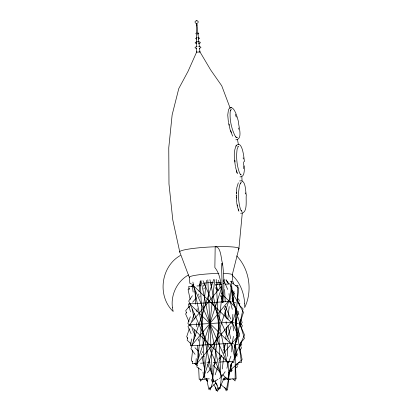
<?xml version="1.0" encoding="UTF-8"?>
<svg xmlns="http://www.w3.org/2000/svg" width="412" height="412" viewBox="0 0 412 412"><rect width="100%" height="100%" fill="white"/><g stroke="black" fill="none" stroke-linecap="round" stroke-linejoin="round"><path stroke-width="0.62" d="M231.616 371.845L231.642 368.637M231.652 367.355L231.688 362.869M231.776 351.966L231.822 346.198L203.013 280.706M235.407 342.326L235.108 380.946L232.806 378.705M235.53 325.866L235.669 307.507L222.3 294.513M244.759 303.685L244.687 307.584C252.71 290.99 249.518 269.242 236.715 255.909M243.6 168.683L243.708 165.717M244.573 165.737C244.058 168.905 245.212 177.196 239.99 176.928M236.323 193.274L236.843 187.599L238.332 182.794M196.21 358.538L195.911 364.821L232.564 320.644L232.862 314.361M233.697 296.769L233.429 302.423L235.752 302.856M233.758 295.512L233.965 291.109M192.45 361.154L192.322 363.724L197.384 363.415M234.943 344.442L234.114 361.159L229.046 361.473M235.87 325.799L237.884 285.295L235.35 285.449M192.625 350.004L191.431 360.835L192.404 361.623M193.609 341.09L194.876 329.621M196.848 311.786L197.199 308.603M198.677 295.229L198.816 293.952M199.099 291.408L200.227 281.216M206.448 280.392L196.879 367.02L201.602 370.187M204.244 374.487L214.724 279.583M222.253 292.937L212.407 382.109L211.186 379.339M223.52 281.473L223.659 280.201M221.599 375.342L220.121 388.717L219.333 387.733M222.3 368.972L223.567 357.508M223.989 353.687L224.2 351.776M224.344 350.499L225.117 343.495M225.606 339.035L225.961 335.852M226.173 333.941L226.945 326.932M227.79 319.29L229.196 306.554M229.69 302.094L231.379 286.809L230.586 285.825M233.115 283.914L233.326 282.004L232.275 281.298M228.784 378.633L227.517 390.097L220.693 384.561M237.297 301.563L238.775 288.189L230.483 281.463M221.481 263.247L222.635 302.604C224.422 289.554 224.216 276.256 222.47 263.211C221.028 259.467 221.156 246.33 215.177 246.726L214.863 267.532C220.95 274.995 221.023 285.552 222.274 294.704M217.68 284.702L218.041 282.302L215.79 282.338M231.456 363.472L226.224 390.87L224.679 387.362M234.665 346.662L236.447 337.32M236.684 336.074L237.157 333.581L231.76 321.303M191.678 338.916L190.354 345.797L232.147 343.227L233.47 336.352M235.52 325.727L237.204 316.977M237.446 315.726L238.285 311.348M239.372 305.725L239.851 303.227L237.951 303.34M187.676 337.655L187.136 340.132L190.828 343.716M228.248 377.088L227.712 379.565L222.64 374.637M228.521 375.847L231.081 364.069M234.583 347.949L243.07 308.887L239.382 305.302M224.159 380.096L224.452 378.849M226.919 368.246L227.645 365.13L209.914 279.64M220.415 284.759L220.976 282.369L218.628 282.318M228.408 110.159L227.748 115.015L228.408 122.282M232.625 280.577L232.296 274.66L238.939 248.318L242.297 212.911M199.521 48.116L199.938 51.938L199.65 52.087M189.304 328.776L186.708 336.681L187.656 338.355M191.698 321.478L194.289 313.573M199.676 297.15L200.072 295.934M203.265 286.201L203.662 284.986M213.694 279.377L190.957 348.707L195.056 354.33M196.91 363.065L221.836 287.046M238.249 303.356L239.248 300.312L237.384 297.758M213.56 379.679L210.172 390.02L209.425 387.604M215.157 374.817L217.747 366.912M219.745 360.83L221.538 355.355M223.134 350.488L223.531 349.273M223.932 348.058L225.529 343.191M226.724 339.545L227.12 338.324M227.522 337.109L231.111 326.165M231.91 323.729L236.097 310.957L235.535 309.144M218.566 388.362L217.567 391.4L213.792 384.7M239.707 323.894L243.497 312.337L231.214 290.563M190.308 316.792L187.831 323.389L228.403 362.828L230.885 356.226M234.711 346.029L239.671 332.829M241.252 328.627L242.374 325.629L240.531 323.837M228.392 109.607C233.594 102.083 237.673 118.677 238.342 121.282C238.27 125.439 243.466 139.374 235.819 139.843M196.823 51.649L188.042 71.353L178.777 88.585L172.134 114.922L168.76 147.795L168.982 183.973L172.788 219.92L179.797 252.123L189.324 277.42M186.471 312.317L185.647 314.057L188.99 321.659M188.66 307.676L189.206 306.518M224.303 377.886L218.829 389.489L214.966 380.719M234.155 357.003L244.558 334.961L239.928 324.44M218.061 387.532L216.207 390.792L215.43 387.023M230.406 365.784L233.182 360.891M233.8 359.805L234.727 358.172L231.595 343.088M235.679 146.106C242.436 138.339 244.1 159.032 244.429 161.751M236.328 145.642C232.929 151.977 234.572 159.825 235.417 166.654M192.347 295.749L188.722 301.017L221.898 376.455L225.163 371.712M234.232 358.538L237.497 353.795M240.036 350.107L241.483 348.001L239.944 344.494M189.412 306.152L185.75 310.571L186.497 313.012M192.672 302.228L196.339 297.809M203.667 288.977L204.481 287.993M221.368 286.325L187.98 326.572L191.086 333.643M223.407 283.868L224.628 282.395L227.733 289.466M240.598 324.409L242.225 322.447L240.932 319.501M204.888 375.847L200.407 381.244L200.144 378.726M207.329 372.901L210.995 368.483M213.03 366.026L216.29 362.102M218.731 359.156L221.584 355.721M224.025 352.775L230.133 345.411M230.952 344.432L237.06 337.067L235.473 321.947M239.975 343.845L244.455 338.448L235.484 309.139M197.631 23.232C200.484 19.822 192.558 20.111 195.731 23.319M189.51 288.184L188.083 289.466L190.169 299.524M191.41 286.479L193.789 284.347M215.95 383.016L208.812 389.412L206.597 378.726M229.278 371.073L242.127 359.552L239.259 345.725M239.573 180.961C246.103 178.993 245.346 191.755 246.314 195.03C245.537 199.382 248.292 213.673 240.634 213.246M180.425 255.45C160.907 266.312 156.967 296.058 173.189 311.487L172.396 307.64M230.818 109.886L231.245 109.494L230.504 110.519L230.612 110.272L230.164 111.982C229.649 120 231.395 128.173 234.814 135.419L235.927 137.062L235.731 136.877L236.849 137.778L236.313 137.593L237.255 137.531L236.962 137.551M217.933 379.287L213.622 382.032L192.893 282.086M228.701 372.422L232.466 370.022M235.7 367.962L237.312 366.932L236.663 363.791M188.516 274.953C177.098 281.205 170.645 294.843 172.432 307.651M237.879 146.62L238.342 146.281L237.137 149.082C236.04 157.023 236.771 165.325 239.521 172.865L240.417 174.394L240.242 174.188L241.216 174.982L240.696 174.734M240.768 182.861L241.252 182.552L240.34 183.51L240.49 183.283L239.743 184.967C237.884 192.78 238.151 201.149 240.361 208.863L241.195 210.599L241.035 210.383L241.999 211.392L241.767 211.217M219.251 378.437L220.832 377.737L216.218 279.418M199.532 48.446L200.968 47.39L200.361 46.814L198.615 46.484M197.77 34.165C201.736 32.744 193.259 32.672 196.576 34.186L196.642 47.04M197.044 37.646L195.566 38.471L196.74 39.058M198.213 39.032L199.691 38.208L197.92 37.574M197.024 41.839L195.648 42.245L195.128 42.899L196.637 43.651M198.527 43.615L199.897 43.209L200.423 42.56L199.887 42.045L198.347 41.756M197.116 46.582L195.566 47.04L194.969 47.777L196.678 48.631M196.74 23.53L196.879 25.575M223.819 378.242L226.281 377.892M202.55 283.353L206.417 282.889M197.188 41.813L198.151 41.751M207.514 282.771L213.468 282.405M230.02 107.733L230.313 107.712M231.111 107.661L231.4 107.64M192.492 286.247L188.696 286.479L189.139 289.651M196.926 285.974L200.726 285.743M215.924 284.805L221.62 284.455M225.421 284.223L230.488 283.914L233.063 302.3M239.913 345.148L241.813 345.029L241.005 342.001M200.551 363.219L204.352 362.987M206.886 362.833L210.053 362.637M213.215 362.442L216.382 362.251M218.916 362.091L227.779 361.551M238.347 362.735L241.509 362.539L235.468 319.424M200.464 379.334L199.192 379.349L198.651 367.782M201.741 379.318L206.834 379.261M223.402 379.066L236.143 378.916L235.479 364.774M209.327 378.865L204.836 378.721L200.253 281.046M222.799 379.298L225.364 379.38M228.572 379.483L230.499 379.545M196.931 20.615L196.545 20.6M231.683 302.094L228.197 301.445L191.549 345.622L192.708 345.838M190.746 304.035L189.587 303.814L230.159 343.253L233.645 343.902M234.258 322.9L230.766 322.251L188.974 324.816L191.302 325.248M235.999 323.224L238.327 323.662M239.485 323.878L241.231 324.203M235.391 344.226L237.714 344.659M239.46 344.988L240.623 345.204M228.207 361.576L229.948 361.901M232.275 362.333L234.016 362.658M199.938 51.938L196.663 52.175L196.648 48.322M191.425 283.94L189.819 283.327L189.489 277.41A21.553 2.312 -3.2 0 1 215.708 273.511A21.594 2.317 -3.2 0 1 218.942 273.444M194.356 363.204L197.281 365.578M232.147 275.201C240.211 282.297 244.069 293.179 244.682 303.701M215.383 287.787L218.149 290.475M237.147 363.734L238.069 364.63L237.899 363.353M194.974 347.749L198.666 351.338M203.276 355.819L204.198 356.715M208.807 361.195L209.729 362.091M213.88 366.124L219.874 371.948M225.858 279.933L229.01 283.863M215.388 382.825L217.361 385.282M231.05 289.07L234.773 294.178M199.722 51.464L210.63 69.901L221.749 85.82L230.143 108.109M190.174 342.825L191.117 344.499M232.662 136.12L230.205 130.007L228.521 122.843M238.594 210.197L237.327 206.324L236.725 202.833M238.198 209.631L238.929 211.212M232.651 300.657L238.862 314.789M215.553 284.465L216.068 285.634M216.583 286.803L218.128 290.311M220.441 295.574L220.956 296.743M221.471 297.912L223.273 302.006M225.07 306.101L225.585 307.27M226.1 308.439L230.73 318.965M193.285 285.82L226.461 361.252M192.08 328.673L195.422 336.274M202.107 351.482L202.622 352.651M207.766 364.342L212.396 374.868M237.42 173.787L236.344 170.841M199.331 283.945L199.995 285.66M237.116 172.793L235.52 167.293M235.303 114.32L236.287 117.132M232.172 298.273L234.974 307.331M206.809 379.143L207.37 380.956M226.512 279.83L227.259 282.272M232.121 298.149L234.922 307.306M206.685 378.963L207.432 381.404M232.286 309.294L230.184 301.424L188.392 303.989L190.493 311.863M235.515 321.412L239.552 336.553M204.228 283.116L204.785 285.459M237.477 139.606L238.419 144.581M218.561 280.227L220.255 288.4M221.167 292.798L221.429 294.06M221.821 295.945L223.124 302.228M224.298 307.888L224.689 309.773M225.081 311.657L226.512 318.574M227.949 325.485L230.684 338.69M200.943 280.474L220.235 373.509M192.121 308.954L194.207 319.012M198.383 339.122L198.775 341.012M201.38 353.584L201.643 354.84M202.029 356.725L204.512 368.668M229.087 124.11L229.309 125.233M233.63 330.841L232.713 323.827L192.136 284.393L193.14 292.041M235.139 342.315L236.982 356.339M238.61 127.967L238.775 129.239M227.651 281.288L227.862 283.132M229.031 293.591L229.582 298.509L203.657 377.572L203.034 372.036M196.828 23.273L199.387 46.839M241.823 176.748L242.102 181.172M231.183 281.005L233.558 303.68M243.168 157.811L243.286 158.95M234.876 160.263L235.046 161.968M245.243 192.868L245.346 193.98M236.668 202.277L236.313 197.23M231.554 281.236L231.616 282.524M224.128 279.218L224.308 283.07M224.612 289.497L225.184 301.708M225.395 306.204L225.457 307.491M225.575 310.061L225.91 317.127M226.121 321.628L226.24 324.198M226.389 327.411L226.755 335.121M227.146 343.474L227.748 356.329M228.021 362.112L228.742 377.536M207.818 279.836L212.438 378.154M206.53 379.442L206.592 380.729M195.061 291.31L195.664 304.164M196.539 322.797L196.72 326.654M197.595 345.292L198.167 357.503M211.073 282.514L211.227 286.088M243.569 161.803L243.688 165.155M236.581 195.715L236.637 198.002M236.251 194.933L236.282 196.081M222.47 263.211L222.48 265.117M222.598 293.71L222.635 302.604M196.56 23.293L196.591 32.919M179.797 252.123A29.726 3.188 -3.2 0 1 211.516 246.917A29.726 3.188 -3.2 0 1 238.265 249.353M237.523 205.99A15.388 3.929 88.3 0 1 237.307 204.852M236.586 194.016A15.388 3.929 88.3 0 1 236.658 192.342M231.328 132.463A15.388 3.868 78.3 0 1 230.735 130.743M223.824 273.475A21.594 2.317 -3.2 0 1 232.296 274.66"/></g></svg>
